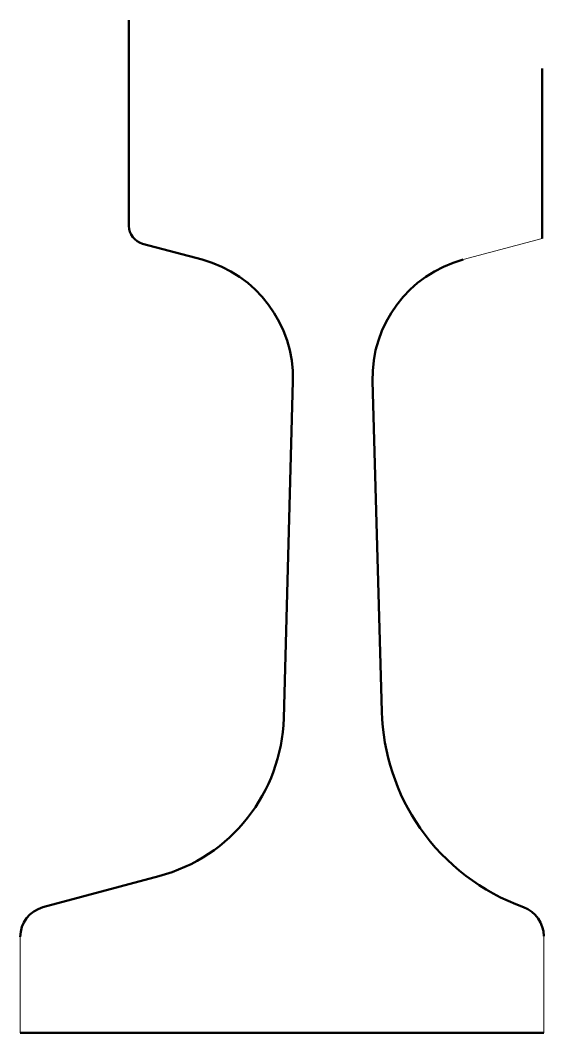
# Model space of a CAD drawing. Header units: millimetres. Extents: x 2814 to 2985, y 1205 to 1536.
import ezdxf

# ---------------------------------------------------------------- set-up
doc = ezdxf.new("R2010")
doc.units = ezdxf.units.MM
doc.layers.add('2粗实线', color=7, linetype='Continuous', lineweight=50)
doc.layers.add('6标注层', color=3, linetype='Continuous', lineweight=20)

msp = doc.modelspace()

# ---------------------------------------------------------------- linework, layer by layer
at = {"layer": '2粗实线', "color": 3}
for p, q in [((2849.06, 1468.4), (2849.06, 1535.61)), ((2899.61, 1307.56), (2902.61, 1417.66)), ((2931.66, 1309.74), (2928.64, 1417.64)), ((2820.97, 1245.79), (2858.86, 1255.94))]:
    msp.add_line(p, q, dxfattribs=at)
at = {"layer": '2粗实线', "color": 2}
for p, q in [((2984.06, 1464.3), (2984.06, 1519.81)), ((2853.51, 1462.61), (2872.98, 1457.39)), ((2813.56, 1204.8), (2984.56, 1204.8))]:
    msp.add_line(p, q, dxfattribs=at)
at = {"layer": '2粗实线', "color": 3}
for centre, radius, start, end in [((2855.06, 1468.4), 6, 180, 255), ((3001.63, 1311.7), 70, 214.9071, 250.2244)]:
    msp.add_arc(centre, radius, start, end, dxfattribs=at)
at = {"layer": '2粗实线', "color": 1}
for centre, radius, start, end in [((2862.63, 1418.75), 40, 358.4363, 75), ((2968.63, 1418.75), 40, 105, 181.5989), ((2844.63, 1309.06), 55, 285, 358.4363), ((3001.63, 1311.7), 70, 181.5989, 214.9071), ((2823.56, 1236.13), 10, 105, 180), ((2974.56, 1236.41), 10, 0, 70.2244)]:
    msp.add_arc(centre, radius, start, end, dxfattribs=at)
at = {"layer": '6标注层', "color": 2}
msp.add_line((2984.06, 1464.3), (2958.28, 1457.39), dxfattribs=at)
at = {"layer": '6标注层', "color": 3}
for p, q in [((2813.56, 1236.13), (2813.56, 1204.8)), ((2984.56, 1236.41), (2984.56, 1204.8))]:
    msp.add_line(p, q, dxfattribs=at)

doc.saveas('drawing.dxf')
